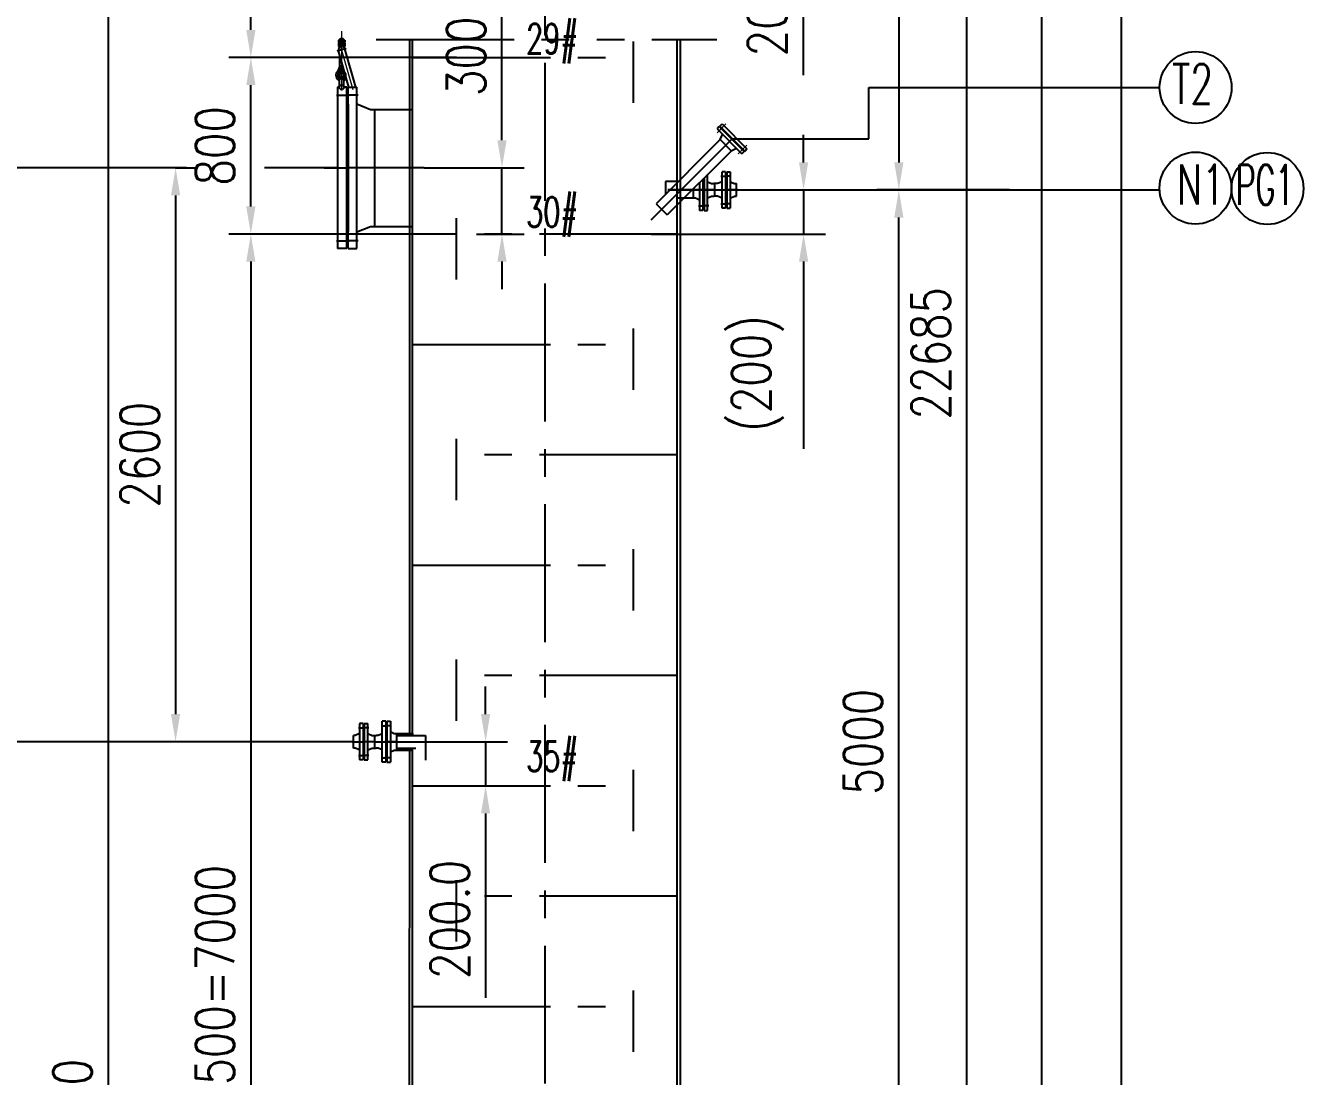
# Model space of a CAD drawing. Header units: millimetres. Extents: x -1250 to 28450, y -500 to 41550.
# Drawn here: x 2569 to 8361, y 22892 to 27654 of the extents above; entities that cross this region are included whole.
import ezdxf

# ---------------------------------------------------------------- set-up
doc = ezdxf.new("R2010")
doc.units = ezdxf.units.MM
doc.header["$LTSCALE"] = 500
for name, pattern in [('CENTER', [2, 1.25, -0.25, 0.25, -0.25]), ('CENTER2', [1.125, 0.75, -0.125, 0.125, -0.125]), ('PHANTOM', [2.5, 1.25, -0.25, 0.25, -0.25, 0.25, -0.25])]:
    doc.linetypes.add(name, pattern=pattern)
for name, color, linetype in [('1轮廓实线层', 7, 'Continuous'), ('2细线层', 4, 'Continuous'), ('3中心线层', 1, 'CENTER'), ('6文字层', 3, 'Continuous'), ('9双点划线层', 6, 'PHANTOM'), ('点划线', 1, 'CENTER2')]:
    doc.layers.add(name, color=color, linetype=linetype)
doc.layers.add('中心线', color=1, linetype='CENTER', lineweight=18)
doc.styles.add('PC_TEXTSTYLE', font='romans.shx', dxfattribs={"width": 0.67, "bigfont": 'hzfs.shx'})
doc.styles.add('TH_GBDIM', font='romans.shx', dxfattribs={"width": 0.8, "bigfont": 'gbcbig.shx'})
doc.dimstyles.new('TH_GBDIM', dxfattribs={"dimscale": 50, "dimtxt": 3.5, "dimasz": 2.5, "dimexe": 2, "dimexo": 0, "dimgap": 1.5, "dimtad": 1, "dimdec": 1, "dimzin": 0, "dimdsep": 46, "dimtxsty": 'TH_GBDIM', "dimcen": 2.5, "dimclrd": 130, "dimclre": 130, "dimclrt": 3, "dimadec": 0, "dimazin": 0, "dimtfac": 0.714286, "dimtdec": 1, "dimtmove": 0, "dimatfit": 3, "dimfxl": 1, "dimtzin": 0, "dimlwd": -1, "dimlwe": -1, "dimarcsym": 0})

# ---------------------------------------------------------------- blocks, each defined once
blk = doc.blocks.new('*D29')
at = {"layer": '2细线层', "color": 130}
for p, q in [((3783.2, 26708.9), (3490, 26708.9)), ((3590, 26583.9), (3590, 19761.6)), ((5522.8, 19636.6), (3490, 19636.6))]:
    blk.add_line(p, q, dxfattribs=at)
for points in [[(3569.2, 26583.9), (3610.9, 26583.9), (3590, 26708.9)], [(3569.2, 19761.6), (3610.9, 19761.6), (3590, 19636.6)]]:
    blk.add_solid(points, dxfattribs=at)
at = {"layer": 'Defpoints', "color": 0}
for p in [(3783.2, 26708.9), (3590, 19636.6), (5522.8, 19636.6)]:
    blk.add_point(p, dxfattribs=at)
at = {"layer": '2细线层', "color": 3, "insert": (3427.5, 23172.8), "char_height": 175, "attachment_point": 5, "rotation": 90, "style": 'TH_GBDIM'}
blk.add_mtext('14X500=7000{}{}', dxfattribs=at)
blk = doc.blocks.new('*D44')
at = {"layer": '2细线层', "color": 130}
for p, q in [((4210.8, 33432.6), (2844.3, 33432.6)), ((2944.3, 11178.6), (2944.3, 33307.6)), ((3044.3, 11053.6), (2844.3, 11053.6))]:
    blk.add_line(p, q, dxfattribs=at)
for points in [[(2923.5, 33307.6), (2965.1, 33307.6), (2944.3, 33432.6)], [(2923.5, 11178.6), (2965.1, 11178.6), (2944.3, 11053.6)]]:
    blk.add_solid(points, dxfattribs=at)
at = {"layer": 'Defpoints', "color": 0}
for p in [(2944.3, 33432.6), (4210.8, 33432.6), (3044.3, 11053.6)]:
    blk.add_point(p, dxfattribs=at)
at = {"layer": '2细线层', "color": 3, "insert": (2781.8, 22243.1), "char_height": 175, "attachment_point": 5, "rotation": 90, "style": 'TH_GBDIM'}
blk.add_mtext('5x6000=30000{}{}', dxfattribs=at)
blk = doc.blocks.new('*D47')
at = {"layer": '2细线层', "color": 130}
for p, q in [((6550.7, 30008.9), (6427.1, 30008.9)), ((6527.1, 29883.9), (6527.1, 27033.9)), ((6787.8, 26908.9), (6427.1, 26908.9))]:
    blk.add_line(p, q, dxfattribs=at)
for points in [[(6506.3, 29883.9), (6547.9, 29883.9), (6527.1, 30008.9)], [(6506.3, 27033.9), (6547.9, 27033.9), (6527.1, 26908.9)]]:
    blk.add_solid(points, dxfattribs=at)
at = {"layer": 'Defpoints', "color": 0}
for p in [(6550.7, 30008.9), (6527.1, 26908.9), (6787.8, 26908.9)]:
    blk.add_point(p, dxfattribs=at)
at = {"layer": '2细线层', "color": 3, "insert": (6364.6, 28458.9), "char_height": 175, "attachment_point": 5, "rotation": 90, "style": 'TH_GBDIM'}
blk.add_mtext('8400{}{}', dxfattribs=at)
blk = doc.blocks.new('*D51')
at = {"layer": '2细线层', "color": 130}
for p, q in [((7028.5, 26908.9), (6427.1, 26908.9)), ((6527.1, 22033.9), (6527.1, 26783.9)), ((6749.9, 21908.9), (6427.1, 21908.9))]:
    blk.add_line(p, q, dxfattribs=at)
for points in [[(6506.3, 26783.9), (6547.9, 26783.9), (6527.1, 26908.9)], [(6506.3, 22033.9), (6547.9, 22033.9), (6527.1, 21908.9)]]:
    blk.add_solid(points, dxfattribs=at)
at = {"layer": 'Defpoints', "color": 0}
for p in [(6527.1, 26908.9), (7028.5, 26908.9), (6749.9, 21908.9)]:
    blk.add_point(p, dxfattribs=at)
at = {"layer": '2细线层', "color": 3, "insert": (6364.6, 24408.9), "char_height": 175, "attachment_point": 5, "rotation": 90, "style": 'TH_GBDIM'}
blk.add_mtext('5000{}{}', dxfattribs=at)
blk = doc.blocks.new('*D52')
at = {"layer": '2细线层', "color": 130}
for p, q in [((6095.3, 27033.9), (6095.3, 27158.9)), ((5479.9, 26908.9), (6195.3, 26908.9)), ((6095.3, 26908.9), (6095.3, 26708.9)), ((5404.3, 26708.9), (6195.3, 26708.9)), ((6095.3, 26583.9), (6095.3, 25735.8))]:
    blk.add_line(p, q, dxfattribs=at)
for points in [[(6074.5, 27033.9), (6116.2, 27033.9), (6095.3, 26908.9)], [(6074.5, 26583.9), (6116.2, 26583.9), (6095.3, 26708.9)]]:
    blk.add_solid(points, dxfattribs=at)
at = {"layer": 'Defpoints', "color": 0}
for p in [(5479.9, 26908.9), (6095.3, 26908.9), (5404.3, 26708.9)]:
    blk.add_point(p, dxfattribs=at)
at = {"layer": '2细线层', "color": 3, "insert": (5887, 26077.5), "char_height": 175, "attachment_point": 5, "rotation": 90, "style": 'TH_GBDIM'}
blk.add_mtext('(200){}{}', dxfattribs=at)
blk = doc.blocks.new('*D53')
at = {"layer": '2细线层', "color": 130}
for p, q in [((7007.2, 36570.7), (7275.8, 36570.7)), ((7175.8, 6461.6), (7175.8, 36445.7)), ((6924.6, 6336.6), (7275.8, 6336.6))]:
    blk.add_line(p, q, dxfattribs=at)
for points in [[(7155, 36445.7), (7196.7, 36445.7), (7175.8, 36570.7)], [(7155, 6461.6), (7196.7, 6461.6), (7175.8, 6336.6)]]:
    blk.add_solid(points, dxfattribs=at)
at = {"layer": 'Defpoints', "color": 0}
for p in [(7007.2, 36570.7), (7175.8, 36570.7), (6924.6, 6336.6)]:
    blk.add_point(p, dxfattribs=at)
at = {"layer": '2细线层', "color": 3, "insert": (7013.3, 21453.7), "char_height": 175, "attachment_point": 5, "rotation": 90, "style": 'TH_GBDIM'}
blk.add_mtext('37200{}{}', dxfattribs=at)
blk = doc.blocks.new('*D54')
at = {"layer": '2细线层', "color": 130}
for p, q in [((6934.6, 36570.7), (7636.4, 36570.7)), ((7536.4, 2661.6), (7536.4, 36445.7)), ((6635.1, 2536.6), (7636.4, 2536.6))]:
    blk.add_line(p, q, dxfattribs=at)
for points in [[(7515.6, 36445.7), (7557.3, 36445.7), (7536.4, 36570.7)], [(7515.6, 2661.6), (7557.3, 2661.6), (7536.4, 2536.6)]]:
    blk.add_solid(points, dxfattribs=at)
at = {"layer": 'Defpoints', "color": 0}
for p in [(6934.6, 36570.7), (7536.4, 36570.7), (6635.1, 2536.6)]:
    blk.add_point(p, dxfattribs=at)
at = {"layer": '2细线层', "color": 3, "insert": (7373.9, 19553.7), "char_height": 175, "attachment_point": 5, "rotation": 90, "style": 'TH_GBDIM'}
blk.add_mtext('~41537{}{}', dxfattribs=at)
blk = doc.blocks.new('*D81')
at = {"layer": '2细线层', "color": 130}
for p, q in [((6834.6, 34100.6), (6734.6, 34100.6)), ((6834.6, 18361.6), (6834.6, 33975.6)), ((6834.6, 18236.6), (6734.6, 18236.6))]:
    blk.add_line(p, q, dxfattribs=at)
for points in [[(6813.8, 33975.6), (6855.5, 33975.6), (6834.6, 34100.6)], [(6813.8, 18361.6), (6855.5, 18361.6), (6834.6, 18236.6)]]:
    blk.add_solid(points, dxfattribs=at)
at = {"layer": 'Defpoints', "color": 0}
for p in [(6834.6, 34100.6), (6834.6, 34100.6), (6834.6, 18236.6)]:
    blk.add_point(p, dxfattribs=at)
at = {"layer": '2细线层', "color": 3, "insert": (6672.1, 26168.6), "char_height": 175, "attachment_point": 5, "rotation": 90, "style": 'TH_GBDIM'}
blk.add_mtext('22685{}{}', dxfattribs=at)
blk = doc.blocks.new('*D93')
at = {"layer": '2细线层', "color": 130}
for p, q in [((4521.6, 27508.9), (3490, 27508.9)), ((3590, 26833.9), (3590, 27383.9)), ((4521.6, 26708.9), (3490, 26708.9))]:
    blk.add_line(p, q, dxfattribs=at)
for points in [[(3569.2, 27383.9), (3610.9, 27383.9), (3590, 27508.9)], [(3569.2, 26833.9), (3610.9, 26833.9), (3590, 26708.9)]]:
    blk.add_solid(points, dxfattribs=at)
at = {"layer": 'Defpoints', "color": 0}
for p in [(3590, 27508.9), (4521.6, 27508.9), (4521.6, 26708.9)]:
    blk.add_point(p, dxfattribs=at)
at = {"layer": '2细线层', "color": 3, "insert": (3427.5, 27108.9), "char_height": 175, "attachment_point": 5, "rotation": 90, "style": 'TH_GBDIM'}
blk.add_mtext('800{}{}', dxfattribs=at)
blk = doc.blocks.new('*D94')
at = {"layer": '2细线层', "color": 130}
for p, q in [((3248.8, 27008.9), (3348.8, 27008.9)), ((3248.8, 26883.9), (3248.8, 24533.9)), ((3590, 24408.9), (3148.8, 24408.9))]:
    blk.add_line(p, q, dxfattribs=at)
for points in [[(3228, 26883.9), (3269.7, 26883.9), (3248.8, 27008.9)], [(3228, 24533.9), (3269.7, 24533.9), (3248.8, 24408.9)]]:
    blk.add_solid(points, dxfattribs=at)
at = {"layer": 'Defpoints', "color": 0}
for p in [(3248.8, 27008.9), (3248.8, 24408.9), (3590, 24408.9)]:
    blk.add_point(p, dxfattribs=at)
at = {"layer": '2细线层', "color": 3, "insert": (3086.3, 25708.9), "char_height": 175, "attachment_point": 5, "rotation": 90, "style": 'TH_GBDIM'}
blk.add_mtext('2600{}{}', dxfattribs=at)
blk = doc.blocks.new('*D95')
at = {"layer": '2细线层', "color": 130}
for p, q in [((4728.3, 27133.9), (4728.3, 27768.9)), ((4375.1, 27008.9), (4828.3, 27008.9)), ((4728.3, 26708.9), (4728.3, 27008.9)), ((4613.4, 26708.9), (4828.3, 26708.9)), ((4728.3, 26583.9), (4728.3, 26458.9))]:
    blk.add_line(p, q, dxfattribs=at)
for points in [[(4707.5, 27133.9), (4749.2, 27133.9), (4728.3, 27008.9)], [(4707.5, 26583.9), (4749.2, 26583.9), (4728.3, 26708.9)]]:
    blk.add_solid(points, dxfattribs=at)
at = {"layer": 'Defpoints', "color": 0}
for p in [(4375.1, 27008.9), (4728.3, 27008.9), (4613.4, 26708.9)]:
    blk.add_point(p, dxfattribs=at)
at = {"layer": '2细线层', "color": 3, "insert": (4565.8, 27513.9), "char_height": 175, "attachment_point": 5, "rotation": 90, "style": 'TH_GBDIM'}
blk.add_mtext('300{}{}', dxfattribs=at)
blk = doc.blocks.new('*D96')
at = {"layer": '2细线层', "color": 130}
for p, q in [((3590, 29708.9), (3490, 29708.9)), ((3590, 27633.9), (3590, 29583.9)), ((3590, 27508.9), (3490, 27508.9))]:
    blk.add_line(p, q, dxfattribs=at)
for points in [[(3569.2, 29583.9), (3610.9, 29583.9), (3590, 29708.9)], [(3569.2, 27633.9), (3610.9, 27633.9), (3590, 27508.9)]]:
    blk.add_solid(points, dxfattribs=at)
at = {"layer": 'Defpoints', "color": 0}
for p in [(3590, 29708.9), (3590, 29708.9), (3590, 27508.9)]:
    blk.add_point(p, dxfattribs=at)
at = {"layer": '2细线层', "color": 3, "insert": (3427.5, 28608.9), "char_height": 175, "attachment_point": 5, "rotation": 90, "style": 'TH_GBDIM'}
blk.add_mtext('15X500=7500{}{}', dxfattribs=at)
blk = doc.blocks.new('*D104')
at = {"layer": '2细线层', "color": 130}
for p, q in [((4654, 24533.9), (4654, 24658.9)), ((4365.7, 24408.9), (4754, 24408.9)), ((4654, 24408.9), (4654, 24208.9)), ((4365.7, 24208.9), (4754, 24208.9)), ((4654, 24083.9), (4654, 23248.9))]:
    blk.add_line(p, q, dxfattribs=at)
for points in [[(4633.1, 24533.9), (4674.8, 24533.9), (4654, 24408.9)], [(4633.1, 24083.9), (4674.8, 24083.9), (4654, 24208.9)]]:
    blk.add_solid(points, dxfattribs=at)
at = {"layer": 'Defpoints', "color": 0}
for p in [(4365.7, 24408.9), (4365.7, 24208.9), (4654, 24208.9)]:
    blk.add_point(p, dxfattribs=at)
at = {"layer": '2细线层', "color": 3, "insert": (4491.5, 23603.9), "char_height": 175, "attachment_point": 5, "rotation": 90, "style": 'TH_GBDIM'}
blk.add_mtext('200.0', dxfattribs=at)
blk = doc.blocks.new('*D105')
at = {"layer": '2细线层', "color": 130}
for p, q in [((6093.2, 28533.9), (6093.2, 28658.9)), ((5806.1, 28408.9), (6193.2, 28408.9)), ((6093.2, 28408.9), (6093.2, 28208.9)), ((5255.8, 28208.9), (6193.2, 28208.9)), ((6093.2, 28083.9), (6093.2, 27428.9))]:
    blk.add_line(p, q, dxfattribs=at)
for points in [[(6072.3, 28533.9), (6114, 28533.9), (6093.2, 28408.9)], [(6072.3, 28083.9), (6114, 28083.9), (6093.2, 28208.9)]]:
    blk.add_solid(points, dxfattribs=at)
at = {"layer": 'Defpoints', "color": 0}
for p in [(5806.1, 28408.9), (6093.2, 28408.9), (5255.8, 28208.9)]:
    blk.add_point(p, dxfattribs=at)
at = {"layer": '2细线层', "color": 3, "insert": (5930.7, 27693.9), "char_height": 175, "attachment_point": 5, "rotation": 90, "style": 'TH_GBDIM'}
blk.add_mtext('{200}{}{}', dxfattribs=at)

msp = doc.modelspace()

# ---------------------------------------------------------------- linework, layer by layer
for p, q in [((4309.89, 24446.86), (4310.21, 27590.4)), ((4322.78, 24446.86), (4322.78, 27590.4)), ((5522.78, 26946.86), (5522.78, 27590.4)), ((5535.46, 27590.4), (5535.52, 26955.14)), ((4151.78, 27273.86), (4322.78, 27273.86)), ((5522.78, 21946.86), (5522.78, 27170.86)), ((5535.52, 27170.86), (5536, 21946.86)), ((5527.23, 26946.86), (5522.78, 26946.86)), ((5640.28, 26946.86), (5640.28, 26870.86)), ((5697.78, 26937.36), (5688.28, 26937.36)), ((5693.03, 26880.36), (5693.03, 26937.36)), ((5697.78, 26880.36), (5688.28, 26880.36)), ((5595.28, 26870.86), (5522.78, 26870.86)), ((4151.78, 26743.86), (4322.78, 26743.86)), ((4205.28, 24446.86), (4205.28, 24370.86)), ((4250.28, 24446.86), (4322.78, 24446.86)), ((4147.78, 24437.36), (4157.28, 24437.36)), ((4152.53, 24380.36), (4152.53, 24437.36)), ((4147.78, 24380.36), (4157.28, 24380.36)), ((4250.28, 24370.86), (4322.78, 24370.86)), ((4309.4, 19502.88), (4309.89, 24370.86)), ((4322.78, 19502.88), (4322.78, 24370.86))]:
    msp.add_line(p, q)
for centre in [(7871.99, 27372.87), (7871.78, 26917.14), (8197.82, 26915.54)]:
    msp.add_circle(centre, 163.02)
at = {"layer": '1轮廓实线层'}
for p, q in [((3989.64, 27587.96), (3987.92, 27586.96)), ((3987.92, 27586.96), (3987.92, 27576.43)), ((3989.64, 27575.43), (3987.92, 27576.43)), ((3989.64, 27574.32), (3987.92, 27573.33)), ((3987.92, 27573.33), (3987.92, 27562.79)), ((4011.89, 27588.49), (3991.64, 27588.49)), ((4011.89, 27574.86), (3991.64, 27574.86)), ((3994.97, 27592.86), (3993.77, 27591.66)), ((4009.77, 27591.66), (3993.77, 27591.66)), ((3993.77, 27591.66), (3993.77, 27588.49)), ((3994.84, 27586.96), (3994.84, 27576.29)), ((3994.84, 27573.33), (3994.84, 27562.65)), ((4008.57, 27592.86), (3994.97, 27592.86)), ((3994.97, 27592.86), (3994.97, 27588.49)), ((4008.57, 27592.86), (4009.77, 27591.66)), ((4008.57, 27592.86), (4008.57, 27588.49)), ((4008.7, 27586.96), (4008.7, 27576.29)), ((4008.7, 27573.33), (4009.06, 27573.69)), ((4008.7, 27573.33), (4008.7, 27562.65)), ((4009.77, 27591.66), (4009.77, 27588.49)), ((4011.9, 27574.86), (4011.89, 27574.86)), ((4013.9, 27587.96), (4015.63, 27586.96)), ((4013.9, 27575.43), (4015.63, 27576.43)), ((4013.9, 27574.32), (4015.63, 27573.33)), ((4015.63, 27586.96), (4015.63, 27576.43)), ((4015.63, 27573.33), (4015.63, 27562.79)), ((4001.78, 27561.23), (3986.98, 27561.23)), ((3986.98, 27561.23), (3986.98, 27558.86)), ((4016.58, 27558.87), (3986.98, 27558.86)), ((4034.42, 27373.86), (3987.35, 27539.77)), ((3989.64, 27561.8), (3987.92, 27562.79)), ((3993.78, 27558.86), (3993.78, 27556.55)), ((3993.78, 27556.55), (3993.78, 27558.86)), ((3993.78, 27474.16), (3993.78, 27517.1)), ((4001.78, 27561.23), (4016.58, 27561.23)), ((4008.85, 27557.09), (4008.85, 27558.86)), ((4009.78, 27558.86), (4009.78, 27556.55)), ((4013.9, 27561.8), (4015.63, 27562.79)), ((4065.6, 27373.86), (4016.21, 27547.96)), ((4016.58, 27561.23), (4016.58, 27558.87)), ((3991.79, 27373.86), (3991.79, 27428.86)), ((4005.27, 27438.23), (4010.86, 27453.23)), ((4011.77, 27373.86), (4011.77, 27428.86)), ((3982.78, 27373.86), (3982.78, 26643.86)), ((3991.79, 27373.86), (3982.78, 27373.86)), ((4025.78, 27373.86), (4011.77, 27373.86)), ((4025.78, 26643.86), (4025.78, 27373.86)), ((4031.78, 26643.86), (4031.78, 27373.86)), ((4031.78, 27373.86), (4070.78, 27373.86)), ((4070.78, 26643.86), (4070.78, 27373.86)), ((4030.78, 27296.36), (4025.78, 27296.36)), ((4026.78, 26704.36), (4026.78, 27313.36)), ((4026.78, 27313.36), (4031.78, 27313.36)), ((4026.78, 27296.86), (4030.78, 27296.86)), ((4030.78, 27296.86), (4030.78, 26720.86)), ((4030.78, 27296.36), (4030.78, 26721.36)), ((4070.78, 27298.86), (4131.78, 27273.86)), ((4131.78, 27273.86), (4151.78, 27273.86)), ((4151.78, 26743.86), (4151.78, 27273.86)), ((5713.16, 27195.64), (5702.98, 27185.46)), ((5702.98, 27185.46), (5816.04, 27072.25)), ((5713.16, 27195.64), (5826.23, 27082.42)), ((5715.43, 27197.9), (5725.62, 27208.07)), ((5715.43, 27197.9), (5828.49, 27084.69)), ((5725.62, 27208.07), (5838.68, 27094.86)), ((5733.52, 27177.52), (5732.39, 27176.39)), ((5733.52, 27177.52), (5734.65, 27178.65)), ((5733.52, 27177.52), (5808.14, 27102.8)), ((5733.52, 27177.52), (5808.14, 27102.8)), ((5733.52, 27177.52), (5808.14, 27102.8)), ((5733.52, 27177.52), (5808.14, 27102.8)), ((5733.52, 27177.52), (5808.14, 27102.8)), ((5733.52, 27177.52), (5808.14, 27102.8)), ((5733.52, 27177.52), (5808.14, 27102.8)), ((5733.52, 27177.52), (5808.14, 27102.8)), ((5717.54, 27136.92), (5426.67, 26846.44)), ((5717.37, 27137.08), (5728.42, 27159.99)), ((5717.37, 27137.08), (5767.68, 27086.71)), ((5767.85, 27086.54), (5476.99, 26796.06)), ((5767.68, 27086.71), (5790.6, 27097.72)), ((5808.14, 27102.8), (5807.01, 27101.67)), ((5808.14, 27102.8), (5809.27, 27103.93)), ((5826.23, 27082.42), (5816.04, 27072.25)), ((5828.49, 27084.69), (5838.68, 27094.86)), ((5741.78, 26991.36), (5725.78, 26991.36)), ((5725.78, 26826.36), (5725.78, 26991.36)), ((5741.78, 26991.36), (5741.78, 26826.36)), ((5746.78, 26991.36), (5746.78, 26826.36)), ((5746.78, 26991.36), (5762.78, 26991.36)), ((5762.78, 26991.36), (5762.78, 26826.36)), ((5522.78, 26946.86), (5469.44, 26946.86)), ((5469.44, 26946.86), (5469.44, 26889.14)), ((5623.28, 26942.16), (5623.28, 26816.36)), ((5639.28, 26958.14), (5639.28, 26816.36)), ((5640.28, 26853.86), (5640.28, 26959.14)), ((5640.28, 26854.36), (5640.28, 26959.14)), ((5643.28, 26962.13), (5643.28, 26849.86)), ((5644.28, 26963.13), (5644.28, 26816.36)), ((5660.28, 26816.36), (5660.28, 26979.11)), ((5660.28, 26945.36), (5678.28, 26937.36)), ((5678.28, 26937.36), (5688.28, 26937.36)), ((5705.78, 26937.36), (5697.78, 26937.36)), ((5725.78, 26945.86), (5705.78, 26937.36)), ((5745.78, 26958.36), (5741.78, 26958.36)), ((5742.78, 26864.86), (5742.78, 26952.86)), ((5745.78, 26952.86), (5742.78, 26952.86)), ((5742.78, 26952.36), (5746.78, 26952.36)), ((5742.78, 26865.36), (5742.78, 26952.36)), ((5745.78, 26958.36), (5745.78, 26859.36)), ((5762.78, 26945.86), (5782.78, 26937.36)), ((5782.78, 26937.36), (5790.78, 26937.36)), ((5790.78, 26880.36), (5790.78, 26937.36)), ((5595.28, 26914.19), (5595.28, 26870.86)), ((5660.28, 26872.36), (5678.28, 26880.36)), ((5678.28, 26880.36), (5688.28, 26880.36)), ((5705.78, 26880.36), (5697.78, 26880.36)), ((5725.78, 26871.86), (5705.78, 26880.36)), ((5762.78, 26871.86), (5782.78, 26880.36)), ((5782.78, 26880.36), (5790.78, 26880.36)), ((5426.67, 26846.44), (5476.99, 26796.06)), ((5605.28, 26870.86), (5595.28, 26870.86)), ((5623.28, 26862.86), (5605.28, 26870.86)), ((5643.28, 26849.86), (5639.28, 26849.86)), ((5640.28, 26854.36), (5644.28, 26854.36)), ((5643.28, 26853.86), (5640.28, 26853.86)), ((5741.78, 26826.36), (5725.78, 26826.36)), ((5745.78, 26859.36), (5741.78, 26859.36)), ((5742.78, 26865.36), (5746.78, 26865.36)), ((5745.78, 26864.86), (5742.78, 26864.86)), ((5746.78, 26826.36), (5762.78, 26826.36)), ((5639.28, 26816.36), (5623.28, 26816.36)), ((5644.28, 26816.36), (5660.28, 26816.36)), ((4030.78, 26721.36), (4025.78, 26721.36)), ((4026.78, 26720.86), (4030.78, 26720.86)), ((4026.78, 26704.36), (4031.78, 26704.36)), ((4070.78, 26718.86), (4131.78, 26743.86)), ((4131.78, 26743.86), (4151.78, 26743.86)), ((4025.78, 26643.86), (3982.78, 26643.86)), ((4031.78, 26643.86), (4070.78, 26643.86)), ((4185.28, 24316.36), (4185.28, 24501.36)), ((4201.28, 24501.36), (4185.28, 24501.36)), ((4201.28, 24501.36), (4201.28, 24316.36)), ((4206.28, 24501.36), (4206.28, 24316.36)), ((4206.28, 24501.36), (4222.28, 24501.36)), ((4222.28, 24501.36), (4222.28, 24316.36)), ((4082.78, 24445.86), (4062.78, 24437.36)), ((4082.78, 24491.36), (4082.78, 24326.36)), ((4098.78, 24491.36), (4082.78, 24491.36)), ((4098.78, 24491.36), (4098.78, 24326.36)), ((4102.78, 24452.36), (4098.78, 24452.36)), ((4099.78, 24458.36), (4099.78, 24359.36)), ((4099.78, 24458.36), (4103.78, 24458.36)), ((4099.78, 24452.86), (4102.78, 24452.86)), ((4102.78, 24364.86), (4102.78, 24452.86)), ((4102.78, 24365.36), (4102.78, 24452.36)), ((4103.78, 24491.36), (4103.78, 24326.36)), ((4103.78, 24491.36), (4119.78, 24491.36)), ((4119.78, 24326.36), (4119.78, 24491.36)), ((4119.78, 24445.86), (4139.78, 24437.36)), ((4185.28, 24445.36), (4167.28, 24437.36)), ((4205.28, 24463.36), (4201.28, 24463.36)), ((4202.28, 24467.86), (4202.28, 24349.86)), ((4202.28, 24467.86), (4206.28, 24467.86)), ((4202.28, 24463.86), (4205.28, 24463.86)), ((4205.28, 24353.86), (4205.28, 24463.86)), ((4205.28, 24354.36), (4205.28, 24463.36)), ((4222.28, 24454.86), (4240.28, 24446.86)), ((4240.28, 24446.86), (4250.28, 24446.86)), ((4250.28, 24446.86), (4250.28, 24370.86)), ((4322.78, 24446.86), (4322.78, 24437.36)), ((4054.78, 24380.36), (4054.78, 24437.36)), ((4062.78, 24437.36), (4054.78, 24437.36)), ((4139.78, 24437.36), (4147.78, 24437.36)), ((4167.28, 24437.36), (4157.28, 24437.36)), ((4250.28, 24437.36), (4322.78, 24437.36)), ((4322.78, 24437.36), (4381.58, 24437.36)), ((4381.58, 24437.36), (4381.58, 24325.39)), ((4062.78, 24380.36), (4054.78, 24380.36)), ((4082.78, 24371.86), (4062.78, 24380.36)), ((4098.78, 24326.36), (4082.78, 24326.36)), ((4102.78, 24365.36), (4098.78, 24365.36)), ((4099.78, 24364.86), (4102.78, 24364.86)), ((4099.78, 24359.36), (4103.78, 24359.36)), ((4103.78, 24326.36), (4119.78, 24326.36)), ((4119.78, 24371.86), (4139.78, 24380.36)), ((4139.78, 24380.36), (4147.78, 24380.36)), ((4167.28, 24380.36), (4157.28, 24380.36)), ((4185.28, 24372.36), (4167.28, 24380.36)), ((4205.28, 24354.36), (4201.28, 24354.36)), ((4202.28, 24353.86), (4205.28, 24353.86)), ((4202.28, 24349.86), (4206.28, 24349.86)), ((4222.28, 24362.86), (4240.28, 24370.86)), ((4240.28, 24370.86), (4250.28, 24370.86)), ((4250.28, 24380.36), (4322.78, 24380.36)), ((4322.78, 24380.36), (4337.75, 24380.36)), ((4322.78, 24370.86), (4322.78, 24380.36)), ((4201.28, 24316.36), (4185.28, 24316.36)), ((4206.28, 24316.36), (4222.28, 24316.36))]:
    msp.add_line(p, q, dxfattribs=at)
for centre in [(4001.78, 27428.86), (4001.78, 27373.73)]:
    msp.add_circle(centre, 9.99, dxfattribs=at)
for centre, radius, start, end in [((3991.64, 27584.49), 4, 90, 120), ((3991.64, 27578.89), 4, 240, 270), ((3991.64, 27570.86), 4, 90, 120), ((3991.65, 27584.49), 4, 37.095357, 90), ((3991.65, 27578.89), 4, 270, 322.904643), ((3991.65, 27570.86), 4, 37.095357, 90), ((4001.83, 27571.28), 17.25, 66.543031, 113.901472), ((4001.83, 27592.11), 17.25, 246.098528, 293.456969), ((4001.83, 27557.64), 17.25, 66.543031, 113.901472), ((4011.89, 27584.49), 4, 90, 142.904643), ((4011.89, 27578.89), 4, 217.095357, 270), ((4011.89, 27570.86), 4, 90, 135), ((4011.9, 27584.49), 4, 60, 90), ((4011.9, 27578.89), 4, 270, 300), ((4011.9, 27570.86), 4, 60, 90), ((4001.78, 27543.86), 15, 15.839585, 195.839585), ((3991.64, 27565.26), 4, 240, 270), ((3991.65, 27565.26), 4, 270, 322.904643), ((4001.83, 27578.48), 17.25, 246.098528, 293.456969), ((4011.89, 27565.26), 4, 217.095357, 270), ((4011.9, 27565.26), 4, 270, 300), ((3953.78, 27474.16), 40, 316.658242, 0), ((3953.78, 27474.16), 56, 316.658242, 349.536611), ((4001.78, 27428.86), 26, 136.658242, 247.412526), ((4001.78, 27428.86), 10, 136.658242, 69.556187), ((4001.78, 27428.86), 26, 66.764871, 69.556187), ((4001.78, 27428.86), 26, 292.587474, 324.914298)]:
    msp.add_arc(centre, radius, start, end, dxfattribs=at)
at = {"layer": '2细线层'}
for p, q in [((6390.93, 27140.16), (6390.93, 27372.87)), ((6390.93, 27372.87), (7708.97, 27372.87)), ((5770.83, 27140.16), (6390.93, 27140.16)), ((3298.82, 27008.86), (2136.59, 27008.86)), ((3982.78, 27008.86), (3651.72, 27008.86)), ((5790.78, 26908.86), (7708.97, 26908.86)), ((4054.78, 24408.86), (2136.59, 24408.86))]:
    msp.add_line(p, q, dxfattribs=at)
at = {"layer": '3中心线层'}
for p, q in [((4922.78, 35484.64), (4922.78, 19502.88)), ((3977.78, 27338.86), (4035.78, 27338.86)), ((4075.78, 27338.86), (4021.78, 27338.86)), ((5404.56, 26773.89), (5770.85, 27140.14)), ((3922.26, 27008.86), (4035.78, 27008.86)), ((4375.08, 27008.86), (4021.78, 27008.86)), ((5720.78, 26971.36), (5750.78, 26971.36)), ((5767.78, 26971.36), (5737.78, 26971.36)), ((5689.34, 26908.86), (5479.87, 26908.86)), ((5689.34, 26908.86), (5479.87, 26908.86)), ((5590.28, 26908.86), (5648.28, 26908.86)), ((5693.28, 26908.86), (5635.28, 26908.86)), ((5692.78, 26908.86), (5750.78, 26908.86)), ((5795.78, 26908.86), (5737.78, 26908.86)), ((5618.28, 26836.36), (5648.28, 26836.36)), ((5665.28, 26836.36), (5635.28, 26836.36)), ((5720.78, 26846.36), (5750.78, 26846.36)), ((5767.78, 26846.36), (5737.78, 26846.36)), ((3977.78, 26678.86), (4035.78, 26678.86)), ((4075.78, 26678.86), (4021.78, 26678.86)), ((4077.78, 24471.36), (4107.78, 24471.36)), ((4124.78, 24471.36), (4094.78, 24471.36)), ((4180.28, 24481.36), (4210.28, 24481.36)), ((4227.28, 24481.36), (4197.28, 24481.36)), ((4049.78, 24408.86), (4107.78, 24408.86)), ((4152.78, 24408.86), (4094.78, 24408.86)), ((4152.28, 24408.86), (4210.28, 24408.86)), ((4156.22, 24408.86), (4365.69, 24408.86)), ((4255.28, 24408.86), (4197.28, 24408.86)), ((4077.78, 24346.36), (4107.78, 24346.36)), ((4124.78, 24346.36), (4094.78, 24346.36)), ((4180.28, 24336.36), (4210.28, 24336.36)), ((4227.28, 24336.36), (4197.28, 24336.36))]:
    msp.add_line(p, q, dxfattribs=at)
at = {"layer": '9双点划线层'}
for p, q in [((4158.01, 27590.4), (5702.74, 27590.4)), ((5324.86, 27303.43), (5324.86, 27581.33)), ((4322.78, 27508.86), (5324.86, 27508.86)), ((4521.57, 26503.43), (4521.57, 26781.33)), ((5523.65, 26708.86), (4521.57, 26708.86)), ((5324.86, 26003.43), (5324.86, 26281.33)), ((4322.78, 26208.86), (5324.86, 26208.86)), ((4521.57, 25503.43), (4521.57, 25781.33)), ((5523.65, 25708.86), (4521.57, 25708.86)), ((5324.86, 25003.43), (5324.86, 25281.33)), ((4322.78, 25208.86), (5324.86, 25208.86)), ((4521.57, 24503.43), (4521.57, 24781.33)), ((5523.65, 24708.86), (4521.57, 24708.86)), ((5324.86, 24003.43), (5324.86, 24281.33)), ((4322.78, 24208.86), (5324.86, 24208.86)), ((4521.57, 23503.43), (4521.57, 23781.33)), ((5523.65, 23708.86), (4521.57, 23708.86)), ((5324.86, 23003.43), (5324.86, 23281.33)), ((4322.78, 23208.86), (5324.86, 23208.86))]:
    msp.add_line(p, q, dxfattribs=at)
at = {"layer": '中心线'}
for p, q in [((4001.78, 27359.48), (4001.78, 27628.92)), ((4053.36, 27362.08), (3996.53, 27562.36)), ((5728.95, 27193.77), (5703.03, 27167.88)), ((5717.27, 27182.11), (5743.2, 27208)), ((5835.79, 27109.61), (5798.46, 27072.32)), ((5801.3, 27075.16), (5838.63, 27112.44))]:
    msp.add_line(p, q, dxfattribs=at)
at = {"layer": '点划线'}
msp.add_line((4021.65, 27549.5), (3981.91, 27538.22), dxfattribs=at)
msp.add_circle((4001.78, 27428.86), 18, dxfattribs=at)
msp.add_arc((3953.78, 27474.16), 48, 316.658242, 0, dxfattribs=at)

# ---------------------------------------------------------------- texts
at = {"layer": '6文字层', "style": 'PC_TEXTSTYLE'}
for s, height, width, p in [('29#', 135, 0.67, (4837.87, 27526.35)), ('T2', 180, 0.67, (7765.13, 27299.27)), ('N1', 180, 0.67, (7787.48, 26843.54)), ('PG1', 180, 0.55, (8054.66, 26841.94)), ('30#', 135, 0.67, (4837.87, 26741.45)), ('35#', 135, 0.67, (4837.87, 24274.93))]:
    msp.add_text(s, height=height, dxfattribs=dict(at, width=width)).set_placement(p)

# ---------------------------------------------------------------- dimensions: what is measured, and where the dimension line sits
at = {"layer": '2细线层'}
for base, p1, p2, text, override, picture, middle in [((7536.42, 36570.66), (6635.12, 2536.65), (6934.64, 36570.66), '~41537{}{}', {"dimgap": 1.5, "dimtad": 1, "dimjust": 0, "dimdec": 1, "dimlfac": 1, "dimse1": 0, "dimse2": 0, "dimsd1": 0, "dimsd2": 0}, '*D54', (7536.42, 19553.66)), ((6093.17, 28408.86), (5255.84, 28208.86), (5806.13, 28408.86), '{<>}{}{}', {"dimgap": 1.5, "dimtad": 1, "dimjust": 0, "dimdec": 0, "dimlfac": 1, "dimse1": 0, "dimse2": 0, "dimsd1": 0, "dimsd2": 0, "dimfxl": 1.5}, '*D105', (6093.17, 27693.86)), ((3590.04, 27508.86), (4521.57, 26708.86), (4521.57, 27508.86), '<>{}{}', {"dimgap": 1.5, "dimtad": 1, "dimjust": 0, "dimdec": 0, "dimlfac": 1, "dimse1": 0, "dimse2": 0, "dimsd1": 0, "dimsd2": 0}, '*D93', (3590.04, 27108.86)), ((6095.35, 26908.86), (5404.3, 26708.86), (5479.87, 26908.86), '(<>){}{}', {"dimgap": 1.5, "dimtad": 1, "dimjust": 0, "dimdec": 0, "dimlfac": 1, "dimse1": 0, "dimse2": 0, "dimsd1": 0, "dimsd2": 0}, '*D52', (6095.35, 26077.5))]:
    dim = msp.add_linear_dim(base=base, p1=p1, p2=p2, angle=90, text=text, dimstyle='TH_GBDIM', override=override, dxfattribs=at)
    dim.commit()
    dim.dimension.update_dxf_attribs({"geometry": picture, "text_midpoint": middle, "dimtype": 160})
for base, p1, p2, text, override, picture, middle in [((7175.85, 36570.66), (6924.64, 6336.65), (7007.16, 36570.66), '37200{}{}', {"dimgap": 1.5, "dimtad": 1, "dimjust": 0, "dimdec": 1, "dimlfac": 1, "dimse1": 0, "dimse2": 0, "dimsd1": 0, "dimsd2": 0}, '*D53', (7013.35, 21453.66)), ((6834.64, 34100.57), (6834.64, 18236.65), (6834.64, 34100.57), '22685{}{}', {"dimgap": 1.5, "dimtad": 1, "dimjust": 0, "dimdec": 1, "dimlfac": 1, "dimse1": 0, "dimse2": 0, "dimsd1": 0, "dimsd2": 0}, '*D81', (6672.14, 26168.61)), ((2944.31, 33432.61), (3044.31, 11053.65), (4210.78, 33432.61), '5x6000=30000{}{}', {"dimgap": 1.5, "dimtad": 1, "dimjust": 0, "dimdec": 1, "dimlfac": 1, "dimse1": 0, "dimse2": 0, "dimsd1": 0, "dimsd2": 0}, '*D44', (2781.81, 22243.13)), ((6527.08, 26908.86), (6550.71, 30008.86), (6787.76, 26908.86), '8400{}{}', {"dimgap": 1.5, "dimtad": 1, "dimjust": 0, "dimdec": 0, "dimlfac": 1, "dimse1": 0, "dimse2": 0, "dimsd1": 0, "dimsd2": 0}, '*D47', (6364.58, 28458.86)), ((3590.04, 29708.86), (3590.04, 27508.86), (3590.04, 29708.86), '15X500=7500{}{}', {"dimgap": 1.5, "dimtad": 1, "dimjust": 0, "dimdec": 1, "dimlfac": 1, "dimse1": 0, "dimse2": 0, "dimsd1": 0, "dimsd2": 0}, '*D96', (3427.54, 28608.86)), ((4728.35, 27008.86), (4613.42, 26708.86), (4375.08, 27008.86), '<>{}{}', {"dimgap": 1.5, "dimtad": 1, "dimjust": 0, "dimdec": 0, "dimlfac": 1, "dimse1": 0, "dimse2": 0, "dimsd1": 0, "dimsd2": 0}, '*D95', (4565.85, 27513.86)), ((3248.82, 24408.86), (3248.82, 27008.86), (3590.04, 24408.86), '<>{}{}', {"dimgap": 1.5, "dimtad": 1, "dimjust": 0, "dimdec": 0, "dimlfac": 1, "dimse1": 0, "dimse2": 0, "dimsd1": 0, "dimsd2": 0}, '*D94', (3086.32, 25708.86)), ((6527.08, 26908.86), (6749.88, 21908.86), (7028.47, 26908.86), '<>{}{}', {"dimgap": 1.5, "dimtad": 1, "dimjust": 0, "dimdec": 0, "dimlfac": 1, "dimse1": 0, "dimse2": 0, "dimsd1": 0, "dimsd2": 0}, '*D51', (6364.58, 24408.86)), ((3590.04, 19636.65), (3783.22, 26708.86), (5522.78, 19636.65), '14X500=7000{}{}', {"dimgap": 1.5, "dimtad": 1, "dimjust": 0, "dimdec": 0, "dimlfac": 1, "dimse1": 0, "dimse2": 0, "dimsd1": 0, "dimsd2": 0}, '*D29', (3427.54, 23172.76))]:
    dim = msp.add_linear_dim(base=base, p1=p1, p2=p2, angle=90, text=text, dimstyle='TH_GBDIM', override=override, dxfattribs=at)
    dim.commit()
    dim.dimension.update_dxf_attribs({"geometry": picture, "text_midpoint": middle})
dim = msp.add_linear_dim(base=(4653.96, 24208.86), p1=(4365.69, 24408.86), p2=(4365.69, 24208.86), angle=90, dimstyle='TH_GBDIM', dxfattribs=at)
dim.commit()
dim.dimension.update_dxf_attribs({"geometry": '*D104', "text_midpoint": (4491.46, 23603.86)})

doc.saveas('drawing.dxf')
